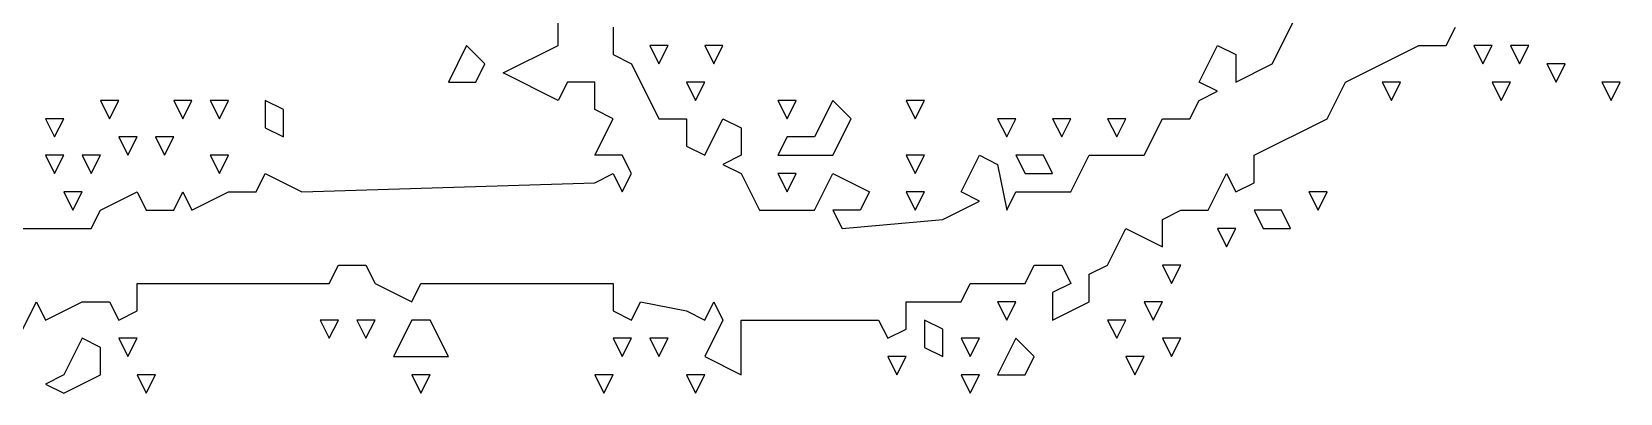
# Model space of a CAD drawing. Extents: x 2 to 124, y 0 to 170.
# Drawn here: x 106.21 to 120.18, y 101.74 to 104.92 of the extents above; entities that cross this region are included whole.
import ezdxf

# ---------------------------------------------------------------- set-up
doc = ezdxf.new("R2010")
doc.units = 0
doc.layers.add('Layer0', color=7, linetype='Continuous')

msp = doc.modelspace()

# ---------------------------------------------------------------- linework, layer by layer
at = {"layer": 'Layer0', "color": 5, "linetype": 'CONTINUOUS'}
for p, q in [((110.8381, 104.8011, 0.1), (110.8381, 105.0426, 0.1)), ((117.1165, 104.6402, 0.1), (117.358, 105.1231, 0.1)), ((111.321, 104.9621, 0.1), (111.321, 104.7206, 0.1)), ((118.6458, 104.8011, 0.1), (118.7263, 104.9621, 0.1)), ((110.0331, 104.8011, 0.1), (109.8722, 104.4792, 0.1)), ((110.1941, 104.6402, 0.1), (110.0331, 104.8011, 0.1)), ((110.3551, 104.5597, 0.1), (110.8381, 104.8011, 0.1)), ((111.643, 104.8011, 0.1), (111.7235, 104.6402, 0.1)), ((111.804, 104.8011, 0.1), (111.643, 104.8011, 0.1)), ((111.7235, 104.6402, 0.1), (111.804, 104.8011, 0.1)), ((112.1259, 104.8011, 0.1), (112.2064, 104.6402, 0.1)), ((112.2869, 104.8011, 0.1), (112.1259, 104.8011, 0.1)), ((112.2064, 104.6402, 0.1), (112.2869, 104.8011, 0.1)), ((116.4725, 104.4792, 0.1), (116.6335, 104.8011, 0.1)), ((116.6335, 104.8011, 0.1), (116.7945, 104.7206, 0.1)), ((117.7604, 104.4792, 0.1), (118.4044, 104.8011, 0.1)), ((118.4044, 104.8011, 0.1), (118.6458, 104.8011, 0.1)), ((118.8873, 104.8011, 0.1), (118.9678, 104.6402, 0.1)), ((119.0483, 104.8011, 0.1), (118.8873, 104.8011, 0.1)), ((118.9678, 104.6402, 0.1), (119.0483, 104.8011, 0.1)), ((119.2093, 104.8011, 0.1), (119.2898, 104.6402, 0.1)), ((119.3703, 104.8011, 0.1), (119.2093, 104.8011, 0.1)), ((119.2898, 104.6402, 0.1), (119.3703, 104.8011, 0.1)), ((110.1136, 104.4792, 0.1), (110.1941, 104.6402, 0.1)), ((111.321, 104.7206, 0.1), (111.482, 104.6402, 0.1)), ((111.482, 104.6402, 0.1), (111.7235, 104.1572, 0.1)), ((116.7945, 104.7206, 0.1), (116.7945, 104.4792, 0.1)), ((116.7945, 104.4792, 0.1), (117.1165, 104.6402, 0.1)), ((119.5313, 104.6402, 0.1), (119.6117, 104.4792, 0.1)), ((119.6922, 104.6402, 0.1), (119.5313, 104.6402, 0.1)), ((119.6117, 104.4792, 0.1), (119.6922, 104.6402, 0.1)), ((109.8722, 104.4792, 0.1), (110.1136, 104.4792, 0.1)), ((110.8381, 104.3182, 0.1), (110.3551, 104.5597, 0.1)), ((110.9186, 104.4792, 0.1), (110.8381, 104.3182, 0.1)), ((111.16, 104.4792, 0.1), (110.9186, 104.4792, 0.1)), ((111.16, 104.2377, 0.1), (111.16, 104.4792, 0.1)), ((111.965, 104.4792, 0.1), (112.0455, 104.3182, 0.1)), ((112.1259, 104.4792, 0.1), (111.965, 104.4792, 0.1)), ((112.0455, 104.3182, 0.1), (112.1259, 104.4792, 0.1)), ((116.6335, 104.3987, 0.1), (116.4725, 104.4792, 0.1)), ((117.5994, 104.1572, 0.1), (117.7604, 104.4792, 0.1)), ((118.0824, 104.4792, 0.1), (118.1629, 104.3182, 0.1)), ((118.2434, 104.4792, 0.1), (118.0824, 104.4792, 0.1)), ((118.1629, 104.3182, 0.1), (118.2434, 104.4792, 0.1)), ((119.0483, 104.4792, 0.1), (119.1288, 104.3182, 0.1)), ((119.2093, 104.4792, 0.1), (119.0483, 104.4792, 0.1)), ((119.1288, 104.3182, 0.1), (119.2093, 104.4792, 0.1)), ((120.0142, 104.4792, 0.1), (120.0947, 104.3182, 0.1)), ((120.1752, 104.4792, 0.1), (120.0142, 104.4792, 0.1)), ((120.0947, 104.3182, 0.1), (120.1752, 104.4792, 0.1)), ((116.4725, 104.3182, 0.1), (116.6335, 104.3987, 0.1)), ((106.8134, 104.3182, 0.1), (106.8939, 104.1572, 0.1)), ((106.9744, 104.3182, 0.1), (106.8134, 104.3182, 0.1)), ((106.8939, 104.1572, 0.1), (106.9744, 104.3182, 0.1)), ((107.4574, 104.3182, 0.1), (107.5379, 104.1572, 0.1)), ((107.6184, 104.3182, 0.1), (107.4574, 104.3182, 0.1)), ((107.5379, 104.1572, 0.1), (107.6184, 104.3182, 0.1)), ((107.7794, 104.3182, 0.1), (107.8598, 104.1572, 0.1)), ((107.9403, 104.3182, 0.1), (107.7794, 104.3182, 0.1)), ((107.8598, 104.1572, 0.1), (107.9403, 104.3182, 0.1)), ((108.2623, 104.3182, 0.1), (108.2623, 104.0767, 0.1)), ((108.4233, 104.2377, 0.1), (108.2623, 104.3182, 0.1)), ((108.4233, 103.9962, 0.1), (108.4233, 104.2377, 0.1)), ((111.321, 104.1572, 0.1), (111.16, 104.2377, 0.1)), ((112.7699, 104.3182, 0.1), (112.8504, 104.1572, 0.1)), ((112.9309, 104.3182, 0.1), (112.7699, 104.3182, 0.1)), ((112.8504, 104.1572, 0.1), (112.9309, 104.3182, 0.1)), ((113.2528, 104.3182, 0.1), (113.0919, 103.9962, 0.1)), ((113.4138, 104.1572, 0.1), (113.2528, 104.3182, 0.1)), ((113.8968, 104.3182, 0.1), (113.9773, 104.1572, 0.1)), ((114.0578, 104.3182, 0.1), (113.8968, 104.3182, 0.1)), ((113.9773, 104.1572, 0.1), (114.0578, 104.3182, 0.1)), ((116.392, 104.1572, 0.1), (116.4725, 104.3182, 0.1)), ((106.3305, 104.1572, 0.1), (106.411, 103.9962, 0.1)), ((106.4915, 104.1572, 0.1), (106.3305, 104.1572, 0.1)), ((106.411, 103.9962, 0.1), (106.4915, 104.1572, 0.1)), ((108.2623, 104.0767, 0.1), (108.4233, 103.9962, 0.1)), ((111.16, 103.8352, 0.1), (111.321, 104.1572, 0.1)), ((111.7235, 104.1572, 0.1), (111.965, 104.1572, 0.1)), ((111.965, 104.1572, 0.1), (111.965, 103.9157, 0.1)), ((112.1259, 103.8352, 0.1), (112.2869, 104.1572, 0.1)), ((112.2869, 104.1572, 0.1), (112.4479, 104.0767, 0.1)), ((112.4479, 104.0767, 0.1), (112.4479, 103.8352, 0.1)), ((113.2528, 103.8352, 0.1), (113.4138, 104.1572, 0.1)), ((114.7017, 104.1572, 0.1), (114.7822, 103.9962, 0.1)), ((114.8627, 104.1572, 0.1), (114.7017, 104.1572, 0.1)), ((114.7822, 103.9962, 0.1), (114.8627, 104.1572, 0.1)), ((115.1847, 104.1572, 0.1), (115.2652, 103.9962, 0.1)), ((115.3456, 104.1572, 0.1), (115.1847, 104.1572, 0.1)), ((115.2652, 103.9962, 0.1), (115.3456, 104.1572, 0.1)), ((115.6676, 104.1572, 0.1), (115.7481, 103.9962, 0.1)), ((115.8286, 104.1572, 0.1), (115.6676, 104.1572, 0.1)), ((115.7481, 103.9962, 0.1), (115.8286, 104.1572, 0.1)), ((115.9896, 103.8352, 0.1), (116.1506, 104.1572, 0.1)), ((116.1506, 104.1572, 0.1), (116.392, 104.1572, 0.1)), ((116.9555, 103.8352, 0.1), (117.5994, 104.1572, 0.1)), ((106.9744, 103.9962, 0.1), (107.0549, 103.8352, 0.1)), ((107.1354, 103.9962, 0.1), (106.9744, 103.9962, 0.1)), ((107.0549, 103.8352, 0.1), (107.1354, 103.9962, 0.1)), ((107.2964, 103.9962, 0.1), (107.3769, 103.8352, 0.1)), ((107.4574, 103.9962, 0.1), (107.2964, 103.9962, 0.1)), ((107.3769, 103.8352, 0.1), (107.4574, 103.9962, 0.1)), ((111.965, 103.9157, 0.1), (112.1259, 103.8352, 0.1)), ((112.8504, 103.9962, 0.1), (112.7699, 103.8352, 0.1)), ((113.0919, 103.9962, 0.1), (112.8504, 103.9962, 0.1)), ((106.3305, 103.8352, 0.1), (106.411, 103.6742, 0.1)), ((106.4915, 103.8352, 0.1), (106.3305, 103.8352, 0.1)), ((106.411, 103.6742, 0.1), (106.4915, 103.8352, 0.1)), ((106.6525, 103.8352, 0.1), (106.733, 103.6742, 0.1)), ((106.8134, 103.8352, 0.1), (106.6525, 103.8352, 0.1)), ((106.733, 103.6742, 0.1), (106.8134, 103.8352, 0.1)), ((107.7794, 103.8352, 0.1), (107.8598, 103.6742, 0.1)), ((107.9403, 103.8352, 0.1), (107.7794, 103.8352, 0.1)), ((107.8598, 103.6742, 0.1), (107.9403, 103.8352, 0.1)), ((111.4015, 103.8352, 0.1), (111.16, 103.8352, 0.1)), ((111.482, 103.6742, 0.1), (111.4015, 103.8352, 0.1)), ((112.4479, 103.8352, 0.1), (112.2869, 103.7547, 0.1)), ((112.7699, 103.8352, 0.1), (113.2528, 103.8352, 0.1)), ((113.8968, 103.8352, 0.1), (113.9773, 103.6742, 0.1)), ((114.0578, 103.8352, 0.1), (113.8968, 103.8352, 0.1)), ((113.9773, 103.6742, 0.1), (114.0578, 103.8352, 0.1)), ((114.3797, 103.5133, 0.1), (114.5407, 103.8352, 0.1)), ((114.5407, 103.8352, 0.1), (114.7017, 103.7547, 0.1)), ((114.8627, 103.8352, 0.1), (114.9432, 103.6742, 0.1)), ((115.1042, 103.8352, 0.1), (114.8627, 103.8352, 0.1)), ((115.1847, 103.6742, 0.1), (115.1042, 103.8352, 0.1)), ((115.3456, 103.5133, 0.1), (115.5066, 103.8352, 0.1)), ((115.5066, 103.8352, 0.1), (115.9896, 103.8352, 0.1)), ((116.9555, 103.5938, 0.1), (116.9555, 103.8352, 0.1)), ((108.1818, 103.5133, 0.1), (108.2623, 103.6742, 0.1)), ((108.2623, 103.6742, 0.1), (108.5843, 103.5133, 0.1)), ((111.16, 103.5938, 0.1), (111.321, 103.6742, 0.1)), ((111.321, 103.6742, 0.1), (111.4015, 103.5133, 0.1)), ((111.4015, 103.5133, 0.1), (111.482, 103.6742, 0.1)), ((112.2869, 103.7547, 0.1), (112.4479, 103.6742, 0.1)), ((112.4479, 103.6742, 0.1), (112.6089, 103.3523, 0.1)), ((112.7699, 103.6742, 0.1), (112.8504, 103.5133, 0.1)), ((112.9309, 103.6742, 0.1), (112.7699, 103.6742, 0.1)), ((112.8504, 103.5133, 0.1), (112.9309, 103.6742, 0.1)), ((113.0919, 103.3523, 0.1), (113.2528, 103.6742, 0.1)), ((113.2528, 103.6742, 0.1), (113.5748, 103.5133, 0.1)), ((114.7017, 103.7547, 0.1), (114.7822, 103.3523, 0.1)), ((114.9432, 103.6742, 0.1), (115.1847, 103.6742, 0.1)), ((116.553, 103.3523, 0.1), (116.714, 103.6742, 0.1)), ((116.714, 103.6742, 0.1), (116.7945, 103.5133, 0.1)), ((106.4915, 103.5133, 0.1), (106.572, 103.3523, 0.1)), ((106.6525, 103.5133, 0.1), (106.4915, 103.5133, 0.1)), ((106.572, 103.3523, 0.1), (106.6525, 103.5133, 0.1)), ((106.8134, 103.3523, 0.1), (107.1354, 103.5133, 0.1)), ((107.1354, 103.5133, 0.1), (107.2159, 103.3523, 0.1)), ((107.4574, 103.3523, 0.1), (107.5379, 103.5133, 0.1)), ((107.5379, 103.5133, 0.1), (107.6184, 103.3523, 0.1)), ((107.6184, 103.3523, 0.1), (107.9403, 103.5133, 0.1)), ((107.9403, 103.5133, 0.1), (108.1818, 103.5133, 0.1)), ((108.5843, 103.5133, 0.1), (111.16, 103.5938, 0.1)), ((113.5748, 103.5133, 0.1), (113.4943, 103.3523, 0.1)), ((113.8968, 103.5133, 0.1), (113.9773, 103.3523, 0.1)), ((114.0578, 103.5133, 0.1), (113.8968, 103.5133, 0.1)), ((113.9773, 103.3523, 0.1), (114.0578, 103.5133, 0.1)), ((114.5407, 103.4328, 0.1), (114.3797, 103.5133, 0.1)), ((114.7822, 103.3523, 0.1), (114.8627, 103.5133, 0.1)), ((114.8627, 103.5133, 0.1), (115.3456, 103.5133, 0.1)), ((116.7945, 103.5133, 0.1), (116.9555, 103.5938, 0.1)), ((117.4384, 103.5133, 0.1), (117.5189, 103.3523, 0.1)), ((117.5994, 103.5133, 0.1), (117.4384, 103.5133, 0.1)), ((117.5189, 103.3523, 0.1), (117.5994, 103.5133, 0.1)), ((106.733, 103.1913, 0.1), (106.8134, 103.3523, 0.1)), ((107.2159, 103.3523, 0.1), (107.4574, 103.3523, 0.1)), ((112.6089, 103.3523, 0.1), (113.0919, 103.3523, 0.1)), ((113.4943, 103.3523, 0.1), (113.2528, 103.3523, 0.1)), ((113.2528, 103.3523, 0.1), (113.3333, 103.1913, 0.1)), ((114.2188, 103.2718, 0.1), (114.5407, 103.4328, 0.1)), ((116.1506, 103.2718, 0.1), (116.3116, 103.3523, 0.1)), ((116.3116, 103.3523, 0.1), (116.553, 103.3523, 0.1)), ((116.9555, 103.3523, 0.1), (117.036, 103.1913, 0.1)), ((117.197, 103.3523, 0.1), (116.9555, 103.3523, 0.1)), ((117.2775, 103.1913, 0.1), (117.197, 103.3523, 0.1)), ((113.3333, 103.1913, 0.1), (114.2188, 103.2718, 0.1)), ((116.1506, 103.0303, 0.1), (116.1506, 103.2718, 0.1)), ((105.767, 103.1913, 0.1), (106.733, 103.1913, 0.1)), ((115.6676, 102.8693, 0.1), (115.8286, 103.1913, 0.1)), ((115.8286, 103.1913, 0.1), (116.1506, 103.0303, 0.1)), ((116.6335, 103.1913, 0.1), (116.714, 103.0303, 0.1)), ((116.7945, 103.1913, 0.1), (116.6335, 103.1913, 0.1)), ((116.714, 103.0303, 0.1), (116.7945, 103.1913, 0.1)), ((117.036, 103.1913, 0.1), (117.2775, 103.1913, 0.1)), ((108.8258, 102.7083, 0.1), (108.9063, 102.8693, 0.1)), ((108.9063, 102.8693, 0.1), (109.1477, 102.8693, 0.1)), ((109.1477, 102.8693, 0.1), (109.2282, 102.7083, 0.1)), ((114.9432, 102.7083, 0.1), (115.0237, 102.8693, 0.1)), ((115.0237, 102.8693, 0.1), (115.2652, 102.8693, 0.1)), ((115.2652, 102.8693, 0.1), (115.3456, 102.7083, 0.1)), ((115.5066, 102.7888, 0.1), (115.6676, 102.8693, 0.1)), ((115.5066, 102.5473, 0.1), (115.5066, 102.7888, 0.1)), ((116.1506, 102.8693, 0.1), (116.2311, 102.7083, 0.1)), ((116.3116, 102.8693, 0.1), (116.1506, 102.8693, 0.1)), ((116.2311, 102.7083, 0.1), (116.3116, 102.8693, 0.1)), ((107.1354, 102.4669, 0.1), (107.1354, 102.7083, 0.1)), ((107.1354, 102.7083, 0.1), (108.8258, 102.7083, 0.1)), ((109.2282, 102.7083, 0.1), (109.5502, 102.5473, 0.1)), ((109.5502, 102.5473, 0.1), (109.6307, 102.7083, 0.1)), ((109.6307, 102.7083, 0.1), (111.321, 102.7083, 0.1)), ((111.321, 102.7083, 0.1), (111.321, 102.4669, 0.1)), ((114.3797, 102.5473, 0.1), (114.4602, 102.7083, 0.1)), ((114.4602, 102.7083, 0.1), (114.9432, 102.7083, 0.1)), ((115.3456, 102.7083, 0.1), (115.1847, 102.6278, 0.1)), ((106.089, 102.2254, 0.1), (106.25, 102.5473, 0.1)), ((106.25, 102.5473, 0.1), (106.3305, 102.3864, 0.1)), ((106.3305, 102.3864, 0.1), (106.6525, 102.5473, 0.1)), ((106.6525, 102.5473, 0.1), (106.8939, 102.5473, 0.1)), ((106.8939, 102.5473, 0.1), (106.9744, 102.3864, 0.1)), ((111.482, 102.3864, 0.1), (111.5625, 102.5473, 0.1)), ((111.5625, 102.5473, 0.1), (111.965, 102.4669, 0.1)), ((112.1259, 102.3864, 0.1), (112.2064, 102.5473, 0.1)), ((112.2064, 102.5473, 0.1), (112.2869, 102.3864, 0.1)), ((113.8968, 102.3059, 0.1), (113.8968, 102.5473, 0.1)), ((113.8968, 102.5473, 0.1), (114.3797, 102.5473, 0.1)), ((114.7017, 102.5473, 0.1), (114.7822, 102.3864, 0.1)), ((114.8627, 102.5473, 0.1), (114.7017, 102.5473, 0.1)), ((114.7822, 102.3864, 0.1), (114.8627, 102.5473, 0.1)), ((115.1847, 102.6278, 0.1), (115.1847, 102.3864, 0.1)), ((115.1847, 102.3864, 0.1), (115.5066, 102.5473, 0.1)), ((115.9896, 102.5473, 0.1), (116.0701, 102.3864, 0.1)), ((116.1506, 102.5473, 0.1), (115.9896, 102.5473, 0.1)), ((116.0701, 102.3864, 0.1), (116.1506, 102.5473, 0.1)), ((106.9744, 102.3864, 0.1), (107.1354, 102.4669, 0.1)), ((108.7453, 102.3864, 0.1), (108.8258, 102.2254, 0.1)), ((108.9063, 102.3864, 0.1), (108.7453, 102.3864, 0.1)), ((108.8258, 102.2254, 0.1), (108.9063, 102.3864, 0.1)), ((109.0672, 102.3864, 0.1), (109.1477, 102.2254, 0.1)), ((109.2282, 102.3864, 0.1), (109.0672, 102.3864, 0.1)), ((109.1477, 102.2254, 0.1), (109.2282, 102.3864, 0.1)), ((109.5502, 102.3864, 0.1), (109.3892, 102.0644, 0.1)), ((109.7112, 102.3864, 0.1), (109.5502, 102.3864, 0.1)), ((109.8722, 102.0644, 0.1), (109.7112, 102.3864, 0.1)), ((111.321, 102.4669, 0.1), (111.482, 102.3864, 0.1)), ((111.965, 102.4669, 0.1), (112.1259, 102.3864, 0.1)), ((112.2869, 102.3864, 0.1), (112.1259, 102.0644, 0.1)), ((112.4479, 101.9034, 0.1), (112.4479, 102.3864, 0.1)), ((112.4479, 102.3864, 0.1), (113.6553, 102.3864, 0.1)), ((113.6553, 102.3864, 0.1), (113.7358, 102.2254, 0.1)), ((114.0578, 102.3864, 0.1), (114.0578, 102.1449, 0.1)), ((114.2188, 102.3059, 0.1), (114.0578, 102.3864, 0.1)), ((115.6676, 102.3864, 0.1), (115.7481, 102.2254, 0.1)), ((115.8286, 102.3864, 0.1), (115.6676, 102.3864, 0.1)), ((115.7481, 102.2254, 0.1), (115.8286, 102.3864, 0.1)), ((113.7358, 102.2254, 0.1), (113.8968, 102.3059, 0.1)), ((114.2188, 102.0644, 0.1), (114.2188, 102.3059, 0.1)), ((106.6525, 102.2254, 0.1), (106.4915, 101.9034, 0.1)), ((106.8134, 102.1449, 0.1), (106.6525, 102.2254, 0.1)), ((106.8134, 101.9034, 0.1), (106.8134, 102.1449, 0.1)), ((106.9744, 102.2254, 0.1), (107.0549, 102.0644, 0.1)), ((107.1354, 102.2254, 0.1), (106.9744, 102.2254, 0.1)), ((107.0549, 102.0644, 0.1), (107.1354, 102.2254, 0.1)), ((111.321, 102.2254, 0.1), (111.4015, 102.0644, 0.1)), ((111.482, 102.2254, 0.1), (111.321, 102.2254, 0.1)), ((111.4015, 102.0644, 0.1), (111.482, 102.2254, 0.1)), ((111.643, 102.2254, 0.1), (111.7235, 102.0644, 0.1)), ((111.804, 102.2254, 0.1), (111.643, 102.2254, 0.1)), ((111.7235, 102.0644, 0.1), (111.804, 102.2254, 0.1)), ((114.0578, 102.1449, 0.1), (114.2188, 102.0644, 0.1)), ((114.3797, 102.2254, 0.1), (114.4602, 102.0644, 0.1)), ((114.5407, 102.2254, 0.1), (114.3797, 102.2254, 0.1)), ((114.4602, 102.0644, 0.1), (114.5407, 102.2254, 0.1)), ((114.8627, 102.2254, 0.1), (114.7017, 101.9034, 0.1)), ((115.0237, 102.0644, 0.1), (114.8627, 102.2254, 0.1)), ((116.1506, 102.2254, 0.1), (116.2311, 102.0644, 0.1)), ((116.3116, 102.2254, 0.1), (116.1506, 102.2254, 0.1)), ((116.2311, 102.0644, 0.1), (116.3116, 102.2254, 0.1)), ((109.3892, 102.0644, 0.1), (109.8722, 102.0644, 0.1)), ((112.1259, 102.0644, 0.1), (112.4479, 101.9034, 0.1)), ((113.7358, 102.0644, 0.1), (113.8163, 101.9034, 0.1)), ((113.8968, 102.0644, 0.1), (113.7358, 102.0644, 0.1)), ((113.8163, 101.9034, 0.1), (113.8968, 102.0644, 0.1)), ((114.9432, 101.9034, 0.1), (115.0237, 102.0644, 0.1)), ((115.8286, 102.0644, 0.1), (115.9091, 101.9034, 0.1)), ((115.9896, 102.0644, 0.1), (115.8286, 102.0644, 0.1)), ((115.9091, 101.9034, 0.1), (115.9896, 102.0644, 0.1)), ((106.4915, 101.9034, 0.1), (106.3305, 101.8229, 0.1)), ((106.3305, 101.8229, 0.1), (106.4915, 101.7424, 0.1)), ((106.4915, 101.7424, 0.1), (106.8134, 101.9034, 0.1)), ((107.1354, 101.9034, 0.1), (107.2159, 101.7424, 0.1)), ((107.2964, 101.9034, 0.1), (107.1354, 101.9034, 0.1)), ((107.2159, 101.7424, 0.1), (107.2964, 101.9034, 0.1)), ((109.5502, 101.9034, 0.1), (109.6307, 101.7424, 0.1)), ((109.7112, 101.9034, 0.1), (109.5502, 101.9034, 0.1)), ((109.6307, 101.7424, 0.1), (109.7112, 101.9034, 0.1)), ((111.16, 101.9034, 0.1), (111.2405, 101.7424, 0.1)), ((111.321, 101.9034, 0.1), (111.16, 101.9034, 0.1)), ((111.2405, 101.7424, 0.1), (111.321, 101.9034, 0.1)), ((111.965, 101.9034, 0.1), (112.0455, 101.7424, 0.1)), ((112.1259, 101.9034, 0.1), (111.965, 101.9034, 0.1)), ((112.0455, 101.7424, 0.1), (112.1259, 101.9034, 0.1)), ((114.3797, 101.9034, 0.1), (114.4602, 101.7424, 0.1)), ((114.5407, 101.9034, 0.1), (114.3797, 101.9034, 0.1)), ((114.4602, 101.7424, 0.1), (114.5407, 101.9034, 0.1)), ((114.7017, 101.9034, 0.1), (114.9432, 101.9034, 0.1))]:
    msp.add_line(p, q, dxfattribs=at)

doc.saveas('drawing.dxf')
